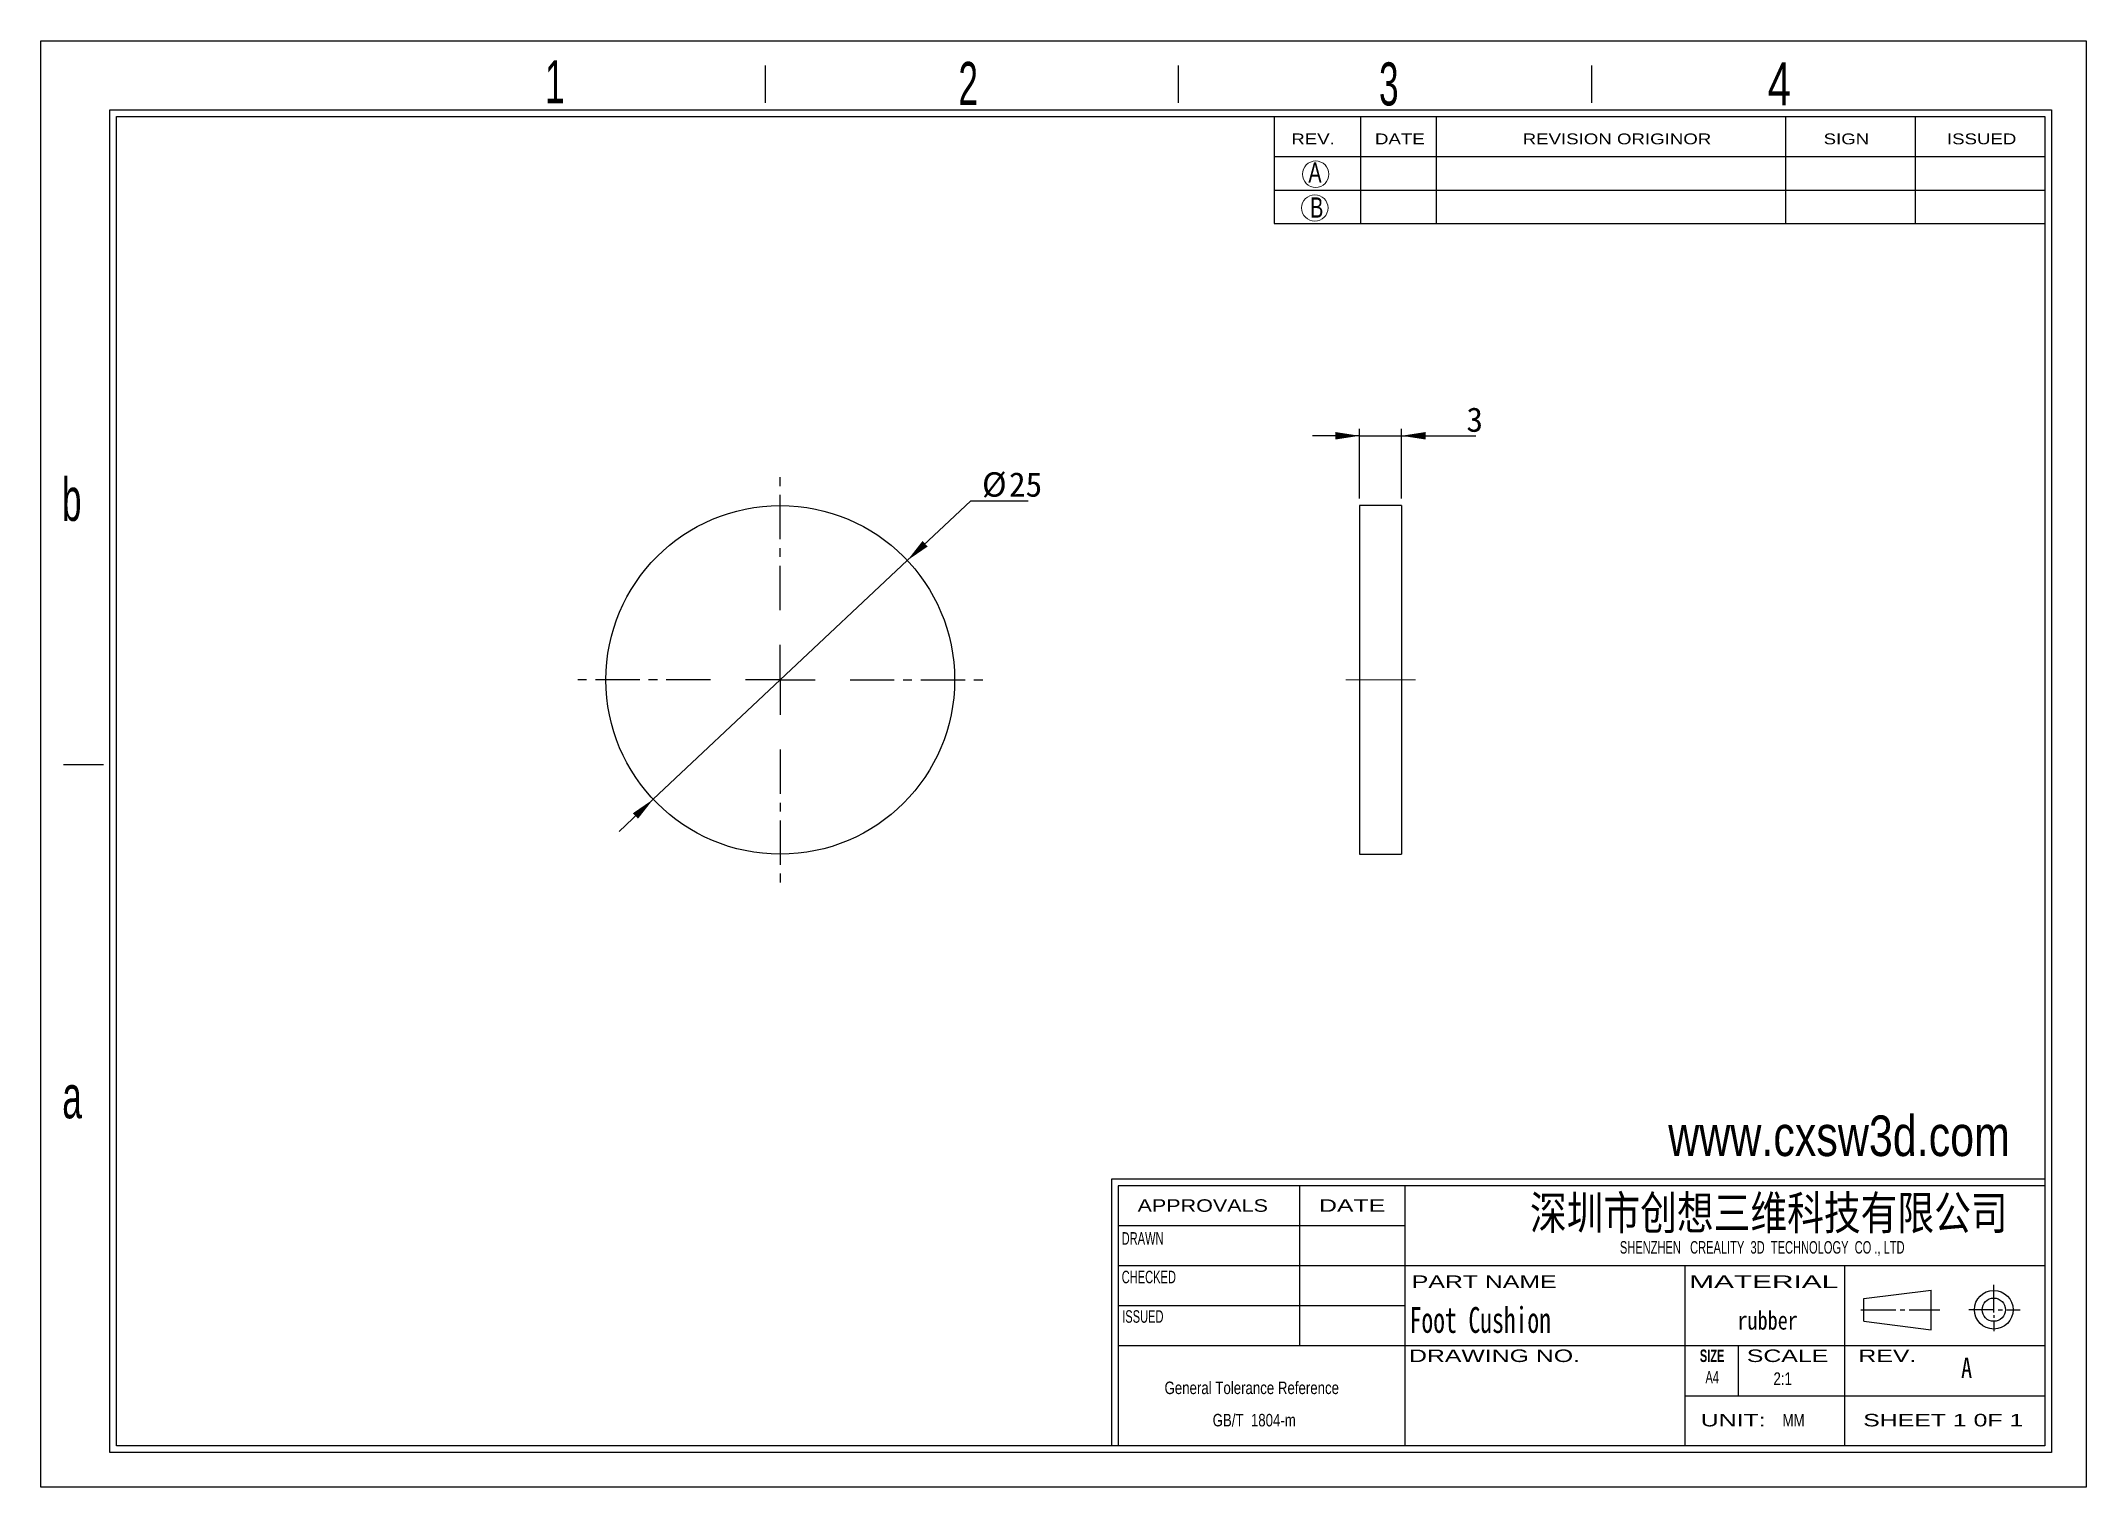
# Model space of a CAD drawing. Header units: millimetres. Extents: x 2 to 295, y 1 to 209.
import ezdxf

# ---------------------------------------------------------------- set-up
doc = ezdxf.new("R2010")
doc.units = ezdxf.units.MM
doc.linetypes.add('CENTER', pattern=[10.16, 6.35, -1.27, 1.27, -1.27])
doc.linetypes.add('CENTERX2', pattern=[20.32, 12.7, -2.54, 2.54, -2.54])
doc.layers.add('DIM', color=5, linetype='Continuous')
doc.layers.add('SLD-0', color=179, linetype='Continuous')
doc.layers.add('中心线', color=1, linetype='CENTER', lineweight=25)
doc.styles.add('SLDTEXTSTYLE0', font='arial.ttf', dxfattribs={"width": 0.7584})
doc.styles.add('SLDTEXTSTYLE1', font='arial.ttf', dxfattribs={"width": 0.63516})
doc.styles.add('SLDTEXTSTYLE10', font='', dxfattribs={"width": 0.8})
doc.styles.add('SLDTEXTSTYLE11', font='', dxfattribs={"width": 0.67})
doc.styles.add('SLDTEXTSTYLE12', font='')
doc.styles.add('SLDTEXTSTYLE2', font='GOTHIC.TTF', dxfattribs={"width": 0.7304})
doc.styles.add('SLDTEXTSTYLE3', font='GOTHIC.TTF', dxfattribs={"width": 0.61171})
doc.styles.add('SLDTEXTSTYLE4', font='arialbd.ttf', dxfattribs={"width": 0.63516})
doc.styles.add('SLDTEXTSTYLE5', font='arial.ttf', dxfattribs={"width": 1.422})
doc.styles.add('SLDTEXTSTYLE6', font='arial.ttf', dxfattribs={"width": 1.2324})
doc.styles.add('SLDTEXTSTYLE7', font='arial.ttf', dxfattribs={"width": 1.7064})
doc.styles.add('SLDTEXTSTYLE8', font='', dxfattribs={"width": 0.8, "bigfont": 'bigfont'})
doc.styles.add('SLDTEXTSTYLE9', font='', dxfattribs={"width": 0.8})
doc.styles.get('SLDTEXTSTYLE10').set_extended_font_data('宋体', bold=True)
doc.styles.get('SLDTEXTSTYLE11').set_extended_font_data('宋体')
doc.styles.get('SLDTEXTSTYLE12').set_extended_font_data('宋体')
doc.styles.get('SLDTEXTSTYLE8').set_extended_font_data('宋体', bold=True)
doc.styles.get('SLDTEXTSTYLE9').set_extended_font_data('宋体')
doc.dimstyles.new('SLDDIMSTYLE0', dxfattribs={"dimtxt": 3.5, "dimasz": 3.5, "dimexe": 0, "dimexo": 0.0625, "dimgap": 0.875, "dimtad": 0, "dimtih": 1, "dimtoh": 1, "dimlfac": 0.5, "dimrnd": 1e-09, "dimzin": 12, "dimdsep": 46, "dimtxsty": 'SLDTEXTSTYLE11', "dimsah": 1, "dimcen": 0, "dimadec": 0, "dimazin": 3, "dimtfac": 1, "dimtmove": 0, "dimatfit": 3, "dimfxl": 0, "dimfrac": 2, "dimtolj": 1, "dimtzin": 12, "dimarcsym": 0})
doc.dimstyles.new('SLDDIMSTYLE1', dxfattribs={"dimtxt": 3.5, "dimasz": 3.5, "dimexe": 0, "dimexo": 0.0625, "dimgap": 0.875, "dimtad": 2, "dimlfac": 0.5, "dimrnd": 1e-09, "dimzin": 12, "dimdsep": 46, "dimtxsty": 'SLDTEXTSTYLE11', "dimsah": 1, "dimcen": 0.09, "dimadec": 0, "dimazin": 3, "dimtfac": 1, "dimtmove": 0, "dimatfit": 0, "dimfxl": 0, "dimfrac": 2, "dimtolj": 1, "dimtzin": 12, "dimarcsym": 0})

# ---------------------------------------------------------------- blocks, each defined once
blk = doc.blocks.new('SW_NOTE_0')
at = {"layer": 'SLD-0', "color": 0, "char_height": 1.7927, "attachment_point": 2, "style": 'SLDTEXTSTYLE0'}
for s, insert in [('General Tolerance Reference ', (13.02, 2.31)), (' GB/T  1804-m', (13.11, -2.32))]:
    blk.add_mtext(s, dxfattribs=dict(at, insert=insert))
blk = doc.blocks.new('_D')
at = {"layer": 'DIM'}
for p, q in [((126.06, 134.17), (135.19, 142.74)), ((135.19, 142.74), (143.37, 142.74)), ((89.63, 99.93), (126.06, 134.17)), ((89.63, 99.93), (84.72, 95.32))]:
    blk.add_line(p, q, dxfattribs=at)
for points in [[(126.06, 134.17), (128.98, 136.17), (128.24, 136.96)], [(89.63, 99.93), (86.71, 97.92), (87.44, 97.14)]]:
    blk.add_solid(points, dxfattribs=at)
at = {"layer": 'DIM', "char_height": 3.5, "attachment_point": 1, "style": 'SLDTEXTSTYLE12'}
for s, insert in [('%%c', (136.77, 146.82)), ('25', (140.64, 146.82))]:
    blk.add_mtext(s, dxfattribs=dict(at, insert=insert))
blk = doc.blocks.new('SW_CENTERMARKSYMBOL_0')
at = {"layer": '中心线', "color": 0}
for p, q in [((0, 10), (0, 30)), ((0, 0), (0, 5)), ((-10, 0), (-30, 0)), ((0, 0), (-5, 0)), ((0, 0), (0, -5)), ((0, 0), (5, 0)), ((10, 0), (30, 0)), ((0, -10), (0, -30))]:
    blk.add_line(p, q, dxfattribs=at)
blk = doc.blocks.new('_D_1')
at = {"layer": 'DIM'}
for p, q in [((190.92, 143.05), (190.92, 153.05)), ((196.92, 143.05), (196.92, 153.05)), ((190.92, 152.05), (184.19, 152.05)), ((190.92, 152.05), (196.92, 152.05)), ((196.92, 152.05), (207.61, 152.05))]:
    blk.add_line(p, q, dxfattribs=at)
for points in [[(190.92, 152.05), (187.42, 152.59), (187.42, 151.51)], [(196.92, 152.05), (200.42, 151.51), (200.42, 152.59)]]:
    blk.add_solid(points, dxfattribs=at)
at = {"layer": 'DIM', "insert": (206.24, 156.12), "char_height": 3.5, "attachment_point": 1, "style": 'SLDTEXTSTYLE12'}
blk.add_mtext('3', dxfattribs=at)

msp = doc.modelspace()

# ---------------------------------------------------------------- linework, layer by layer
at = {"color": 7, "linetype": 'Continuous', "lineweight": 25}
for p, q in [((196.925, 142.049), (190.925, 142.049)), ((190.925, 142.049), (190.925, 92.049)), ((196.925, 142.049), (196.925, 92.049)), ((190.925, 92.049), (196.925, 92.049))]:
    msp.add_line(p, q, dxfattribs=at)
msp.add_circle((107.843, 117.049), 25, dxfattribs=at)
at = {"layer": 'SLD-0'}
for p, q in [((1.812, 208.674), (295.107, 208.674)), ((1.812, 1.294), (1.812, 208.674)), ((295.107, 208.674), (295.107, 1.294)), ((12.675, 7.219), (12.675, 197.811)), ((12.675, 197.811), (289.181, 197.811)), ((252.017, 197.811), (252.017, 182.514)), ((270.599, 197.811), (270.599, 182.514)), ((289.181, 197.811), (289.181, 7.219)), ((289.181, 7.219), (12.675, 7.219)), ((295.107, 1.294), (1.812, 1.294))]:
    msp.add_line(p, q, dxfattribs=at)
at = {"layer": 'SLD-0', "color": 6, "linetype": 'Continuous'}
for p, q in [((105.701, 199.786), (105.701, 205.169)), ((164.952, 199.786), (164.952, 205.169)), ((224.204, 199.786), (224.204, 205.169)), ((11.687, 6.231), (11.687, 198.799)), ((11.687, 198.799), (290.169, 198.799)), ((290.169, 198.799), (290.169, 6.231)), ((10.805, 104.853), (5.068, 104.853)), ((290.169, 6.231), (11.687, 6.231))]:
    msp.add_line(p, q, dxfattribs=at)
at = {"layer": 'SLD-0', "color": 179, "linetype": 'Continuous'}
for p, q in [((178.659, 197.811), (178.659, 182.514)), ((191.05, 197.811), (191.05, 182.514)), ((201.886, 197.811), (201.886, 182.514)), ((178.659, 192.074), (289.181, 192.074)), ((178.659, 187.294), (289.181, 187.294)), ((178.659, 182.514), (289.181, 182.514)), ((289.181, 45.462), (155.33, 45.462)), ((155.33, 45.462), (155.33, 7.219)), ((289.181, 44.506), (156.286, 44.506)), ((156.286, 44.506), (156.286, 7.219)), ((182.281, 44.506), (182.281, 21.56)), ((197.398, 44.506), (197.398, 7.219)), ((197.398, 38.77), (156.286, 38.77)), ((289.181, 33.033), (156.286, 33.033)), ((237.553, 33.033), (237.553, 7.219)), ((260.499, 7.219), (260.499, 33.033)), ((263.255, 28.354), (272.888, 29.538)), ((272.888, 23.846), (272.888, 29.538)), ((281.869, 26.35), (281.869, 30.316)), ((197.398, 27.297), (156.286, 27.297)), ((262.786, 26.733), (267.83, 26.733)), ((263.255, 25.106), (263.255, 28.354)), ((268.461, 26.733), (269.091, 26.733)), ((269.722, 26.733), (274.136, 26.733)), ((281.869, 26.733), (278.268, 26.733)), ((282.5, 26.733), (283.13, 26.733)), ((283.761, 26.733), (285.653, 26.733)), ((263.255, 25.106), (272.888, 23.846)), ((281.869, 25.966), (281.869, 25.583)), ((281.869, 25.2), (281.869, 23.667)), ((289.181, 21.56), (156.286, 21.56)), ((245.202, 21.56), (245.202, 14.39)), ((237.553, 14.39), (289.181, 14.39))]:
    msp.add_line(p, q, dxfattribs=at)
at = {"layer": 'SLD-0', "lineweight": 18}
for centre in [(184.622, 189.564), (184.499, 184.715)]:
    msp.add_circle(centre, 1.894, dxfattribs=at)
at = {"layer": 'SLD-0', "color": 179, "linetype": 'Continuous'}
for radius in [2.771, 1.669]:
    msp.add_circle((281.869, 26.733), radius, dxfattribs=at)
at = {"layer": '中心线', "linetype": 'CENTERX2', "lineweight": 18}
msp.add_line((198.925, 117.049), (188.925, 117.049), dxfattribs=at)

# ---------------------------------------------------------------- block references
at = {"layer": 'SLD-0', "color": 179}
msp.add_blockref('SW_NOTE_0', (162.438, 14.111), dxfattribs=at)
at = {"layer": '中心线'}
msp.add_blockref('SW_CENTERMARKSYMBOL_0', (107.843, 117.049), dxfattribs=at)

# ---------------------------------------------------------------- texts
at = {"layer": 'SLD-0'}
for s, insert, char_height, attachment_point, style in [('1', (74.111, 205.899), 6.172, 1, 'SLDTEXTSTYLE3'), ('2', (133.388, 205.655), 6.172, 1, 'SLDTEXTSTYLE3'), ('3', (193.707, 205.593), 6.172, 1, 'SLDTEXTSTYLE3'), ('4', (249.441, 205.587), 6.172, 1, 'SLDTEXTSTYLE2'), ('A', (183.578, 191.252), 2.903, 1, 'SLDTEXTSTYLE2'), ('B', (183.832, 186.237), 2.903, 1, 'SLDTEXTSTYLE2'), ('b', (4.835, 146.019), 6.172, 1, 'SLDTEXTSTYLE3'), ('a', (4.88, 60.351), 6.172, 1, 'SLDTEXTSTYLE3'), ('深圳市创想三维科技有限公司', (249.607, 43.039), 4.82808, 2, 'SLDTEXTSTYLE8'), (' Foot Cushion', (207.388, 27.11), 3.70417, 2, 'SLDTEXTSTYLE11'), ('rubber', (249.44, 26.525), 2.6458, 2, 'SLDTEXTSTYLE10'), ('A', (277.178, 19.854), 2.91, 1, 'SLDTEXTSTYLE9')]:
    msp.add_mtext(s, dxfattribs=dict(at, insert=insert, char_height=char_height, attachment_point=attachment_point, style=style))
at = {"layer": 'SLD-0', "color": 179}
for s, insert, char_height, attachment_point, style in [('REV.', (181.129, 195.4), 1.5536, 1, 'SLDTEXTSTYLE6'), ('DATE', (193.126, 195.4), 1.5536, 1, 'SLDTEXTSTYLE6'), ('REVISION ORIGINOR', (214.308, 195.4), 1.55363, 1, 'SLDTEXTSTYLE6'), ('SIGN', (257.466, 195.4), 1.5536, 1, 'SLDTEXTSTYLE6'), ('ISSUED', (275.148, 195.4), 1.5536, 1, 'SLDTEXTSTYLE6'), ('APPROVALS', (168.427, 42.563), 1.7927, 2, 'SLDTEXTSTYLE6'), ('DATE', (189.85, 42.563), 1.7927, 2, 'SLDTEXTSTYLE5'), ('DRAWN', (159.804, 37.853), 1.7927, 2, 'SLDTEXTSTYLE1'), ('SHENZHEN   CREALITY  3D  TECHNOLOGY  CO ., LTD', (248.66, 36.569), 1.79265, 2, 'SLDTEXTSTYLE1'), ('CHECKED', (160.696, 32.315), 1.7927, 2, 'SLDTEXTSTYLE1'), ('PART NAME', (208.794, 31.645), 1.7927, 2, 'SLDTEXTSTYLE5'), ('MATERIAL', (248.88, 31.645), 1.7927, 2, 'SLDTEXTSTYLE7'), ('ISSUED', (159.837, 26.654), 1.7927, 2, 'SLDTEXTSTYLE1'), ('DRAWING NO.', (210.268, 21.022), 1.79265, 2, 'SLDTEXTSTYLE5'), ('SIZE', (241.479, 21.022), 1.7927, 2, 'SLDTEXTSTYLE4'), ('SCALE', (252.289, 21.022), 1.7927, 2, 'SLDTEXTSTYLE5'), ('REV.', (266.61, 21.022), 1.7927, 2, 'SLDTEXTSTYLE5'), ('A4', (241.49, 17.953), 1.7927, 2, 'SLDTEXTSTYLE1'), ('2:1', (251.596, 17.745), 1.7927, 2, 'SLDTEXTSTYLE0'), ('UNIT:', (244.499, 11.791), 1.7927, 2, 'SLDTEXTSTYLE5'), ('MM', (253.161, 11.791), 1.7927, 2, 'SLDTEXTSTYLE0'), ('SHEET 1 0F 1', (274.62, 11.791), 1.79265, 2, 'SLDTEXTSTYLE5')]:
    msp.add_mtext(s, dxfattribs=dict(at, insert=insert, char_height=char_height, attachment_point=attachment_point, style=style))
at = {"layer": 'SLD-0', "color": 5, "insert": (235.183, 54.585), "char_height": 5.82083, "attachment_point": 1, "style": 'SLDTEXTSTYLE0'}
msp.add_mtext('www.cxsw3d.com', dxfattribs=at)

# ---------------------------------------------------------------- dimensions: what is measured, and where the dimension line sits
at = {"layer": 'DIM'}
dim = msp.add_linear_dim(base=(196.925, 152.049), p1=(190.925, 142.049), p2=(196.925, 142.049), dimstyle='SLDDIMSTYLE1', dxfattribs=at)
dim.commit()
dim.dimension.update_dxf_attribs({"geometry": '_D_1', "text_midpoint": (206.925, 152.049), "dimtype": 160})
dim = msp.add_diameter_dim_2p(p1=(126.062, 134.169), p2=(89.625, 99.929), dimstyle='SLDDIMSTYLE0', dxfattribs=at)
dim.commit()
dim.dimension.update_dxf_attribs({"geometry": '_D', "text_midpoint": (140.07, 145.281), "dimtype": 163})

doc.saveas('drawing.dxf')
